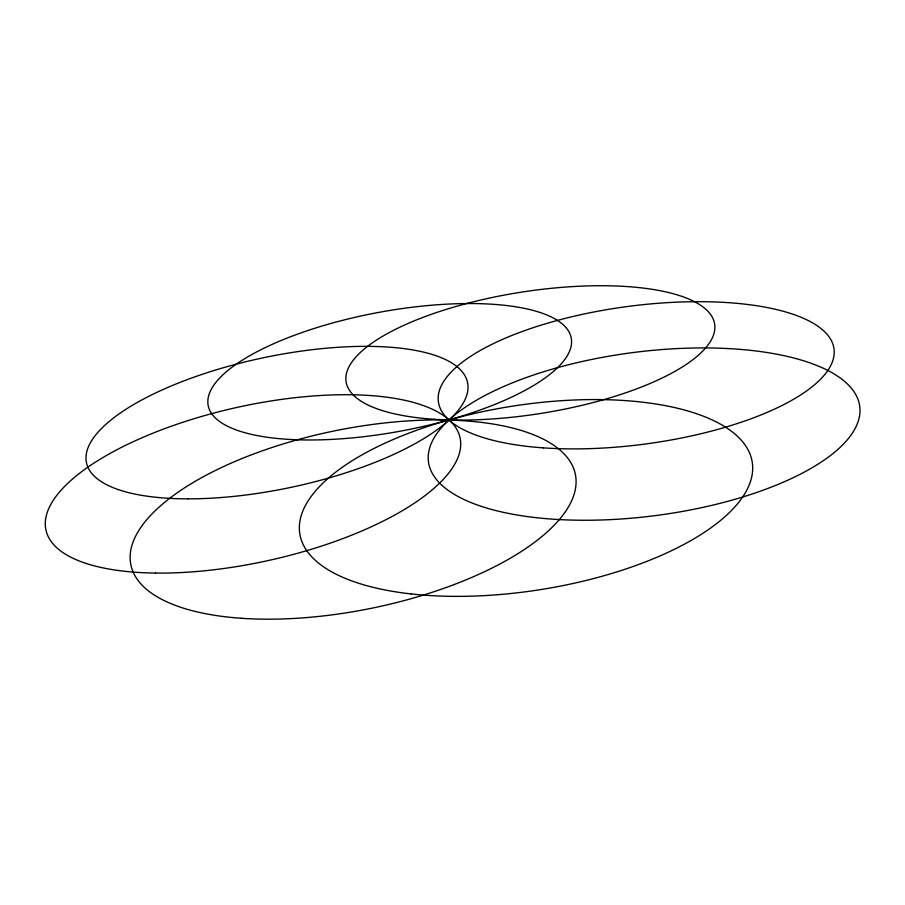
<?xml version="1.0" encoding="UTF-8"?>
<svg xmlns="http://www.w3.org/2000/svg" width="905" height="905" viewBox="0 0 905 905"><rect width="100%" height="100%" fill="white"/><g stroke="black" fill="none" stroke-linecap="round" stroke-linejoin="round"><path stroke-width="1.36" d="M297.937 439.796A184.643 60.364 -10.5 0 0 571.575 342.214A184.643 60.364 -10.5 0 0 299.521 333.413A184.643 60.364 -10.5 0 0 297.937 439.796M188.014 498.847A194.699 66.246 -11.9 0 0 467.851 384.501A194.699 66.246 -11.9 0 0 175.14 384.353A194.699 66.246 -11.9 0 0 188.014 498.847M155.456 573.069A212.143 78.135 -12.6 0 0 460.6 441.346A212.143 78.135 -12.6 0 0 142.888 437.375A212.143 78.135 -12.6 0 0 155.456 573.069M241.171 618.262A226.793 90.591 -11.5 0 0 576.089 481.743A226.793 90.591 -11.5 0 0 242.155 458.473A226.793 90.591 -11.5 0 0 241.171 618.262M433.778 419.253A186.52 61.416 -8.9 0 0 714.803 329.103A186.52 61.416 -8.9 0 0 442.443 310.573A186.52 61.416 -8.9 0 0 433.778 419.253M543.43 447.873A199.564 69.323 -7.6 0 0 834.116 349.794A199.564 69.323 -7.6 0 0 531.065 328.391A199.564 69.323 -7.6 0 0 543.43 447.873M527.174 516.551A217.415 82.287 -7.3 0 0 859.75 414.445A217.415 82.287 -7.3 0 0 545.387 371.208A217.415 82.287 -7.3 0 0 527.174 516.551M411.3 593.952A229.022 92.785 -9 0 0 752.689 468.903A229.022 92.785 -9 0 0 414.038 431.221A229.022 92.785 -9 0 0 411.3 593.952"/></g></svg>
